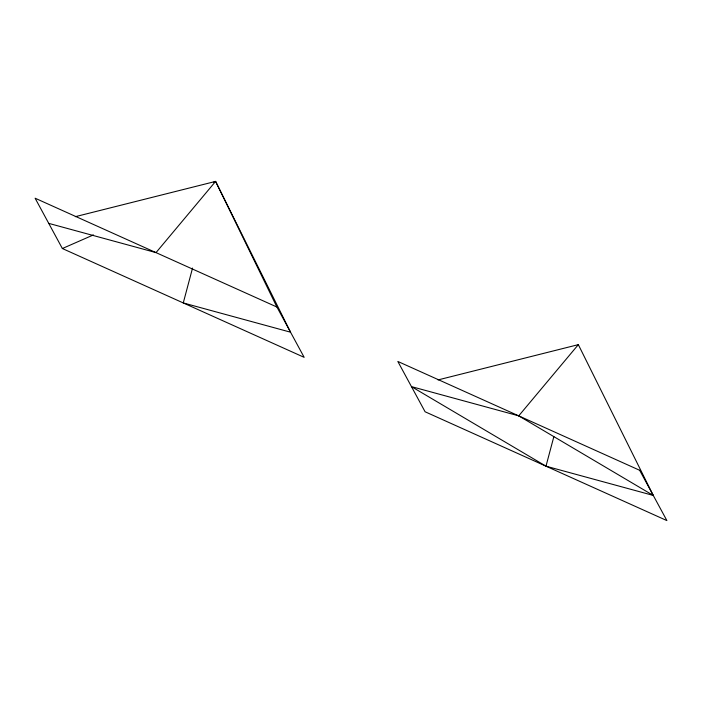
<?xml version="1.0" encoding="UTF-8"?>
<svg xmlns="http://www.w3.org/2000/svg" width="702" height="702" viewBox="0 0 702 702"><rect width="100%" height="100%" fill="white"/><g stroke="black" fill="none" stroke-linecap="round" stroke-linejoin="round"><path stroke-width="1.05" d="M192.55 268.067L183.266 302.939L290.549 332.195L215.602 181.406L75.298 216.681M438.03 379.922L578.334 344.647L653.272 495.436L545.989 466.181L553.869 436.591M276.913 307.028L35.1 198.201L62.364 248.526L304.177 357.353L276.913 307.028L215.602 181.406L156.011 252.615L48.728 223.368M545.989 466.181L411.451 386.609L518.734 415.856L578.334 344.647M62.364 248.526L93.41 234.924M213.601 182.283L215.602 181.406M518.734 415.856L653.272 495.436M639.636 470.27L397.823 361.442L425.087 411.767L666.9 520.594L639.636 470.27"/></g></svg>
